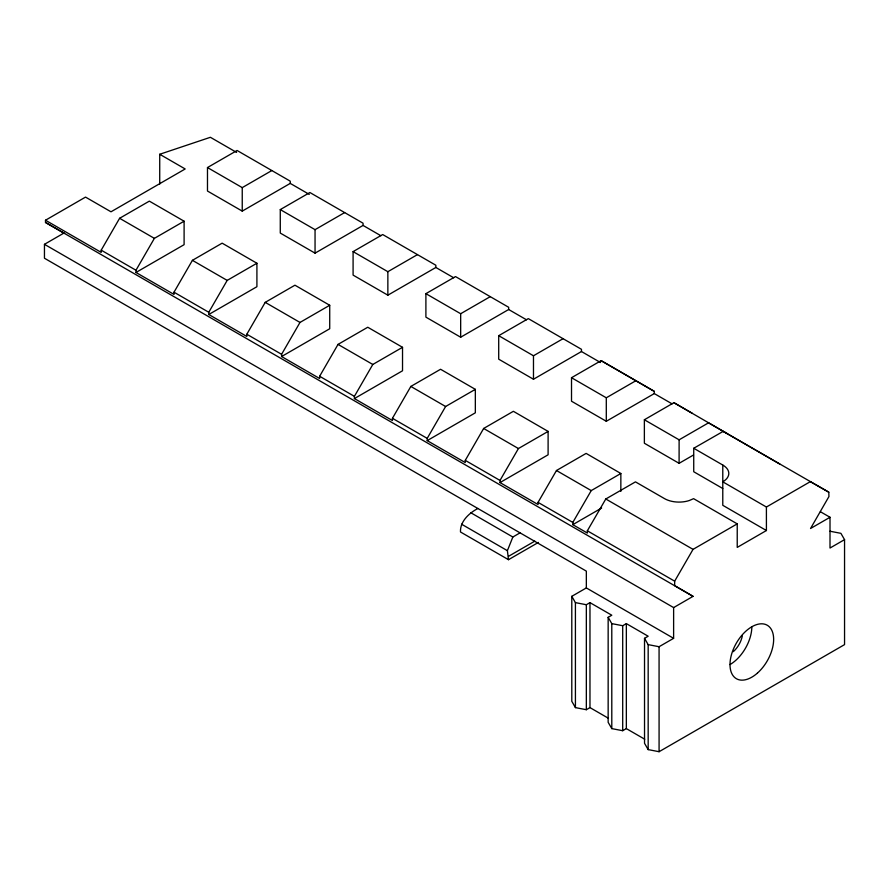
<?xml version="1.0" encoding="UTF-8"?>
<svg xmlns="http://www.w3.org/2000/svg" width="889" height="889" viewBox="0 0 889 889"><rect width="100%" height="100%" fill="white"/><g stroke="black" fill="none" stroke-linecap="round" stroke-linejoin="round"><path stroke-width="1.33" d="M64.541 233.463L63.897 233.085L44.461 244.319L44.45 258.232L586.34 571.127L586.34 587.929L673.618 638.324L659.071 646.725L648.17 644.625L644.525 638.324L648.159 636.224L626.345 623.622L622.7 625.723L611.788 623.622L608.154 617.322L611.799 615.221L589.974 602.631L586.34 604.731L575.416 602.62L571.794 596.33L586.34 587.929M159.72 184.09L159.731 154.275L210.393 137.295L236.607 152.43M184.101 221.205L184.101 244.675L135.973 272.467L135.973 270.245L154.375 238.363L184.101 221.205L149.341 201.136L119.604 218.294L101.202 250.165L101.202 252.387L45.495 220.228L45.495 222.45L63.897 233.085M256.91 263.244L256.91 286.714L208.782 314.495L208.782 312.272L227.184 280.402L256.91 263.244L222.139 243.164L192.413 260.333L174.011 292.203L174.011 294.426L135.973 272.467M402.528 347.31L402.528 370.78L354.4 398.572L354.4 396.35L372.802 364.468L402.528 347.31L367.757 327.241L338.031 344.399L319.629 376.269L319.629 378.503L281.591 356.533L281.591 354.311L299.993 322.44L329.719 305.271L329.719 328.752L281.591 356.533M475.337 389.349L475.337 412.818L427.209 440.611L427.209 438.377L445.611 406.506L475.337 389.349L440.566 369.268L410.84 386.437L392.438 418.308L392.438 420.53L354.4 398.572M620.844 491.406L620.855 473.493L586.129 453.401L556.47 470.514L538.056 502.374L538.056 504.541L500.007 482.571L500.007 480.438L518.42 448.545L548.113 431.409L513.375 411.307L483.649 428.465L465.269 460.369L465.247 462.569L427.209 440.611M548.113 431.409L548.102 454.801L500.007 482.571M654.293 393.583L654.282 391.349L601.108 360.645L571.516 377.714L571.516 401.217L606.298 421.275L654.293 393.583L672.117 403.873M606.298 421.275L606.298 397.794L571.516 377.714M692.309 413.329L673.918 402.684L644.369 419.764L644.369 443.244L679.096 463.313L693.476 455.024M722.779 488.517L693.731 471.737L693.731 448.267L722.779 465.036A20.58 11.879 0 0 1 722.779 481.827L766.407 507.03L766.418 530.522L737.225 547.402L737.237 523.865L693.042 549.369L674.662 581.173L674.662 585.629L693.053 596.352L673.629 607.587L673.618 638.324M679.096 463.313L679.118 439.822L708.544 422.831L779.853 464.102M722.779 465.036L722.779 505.308L766.418 530.522M829.993 531.233L840.894 533.333L844.55 539.634L830.004 548.035L830.015 517.276L820.391 511.72M844.55 539.634L844.55 644.614L659.082 751.705L648.17 749.605L644.536 743.304L644.525 638.324M477.949 508.475C469.292 512.886 459.902 521.476 460.491 531.989L508.497 559.692L538.401 542.423M508.497 559.692L507.397 550.669L512.853 537.012L520.121 532.811M208.782 314.495L246.82 336.464L246.82 334.242L265.222 302.36L294.948 285.202L329.719 305.271M737.237 523.865L693.598 498.662L689.253 500.54A20.503 11.768 0.1 0 1 664.55 498.64L635.457 481.871L605.787 498.996L587.34 530.8L587.362 533.056L572.816 524.654L572.816 522.421L591.241 490.595L620.855 473.493M45.495 220.228L85.533 197.102L110.992 211.804L185.179 168.966L159.731 154.275M290.247 183.401L242.241 211.115L207.481 191.035L207.481 167.554L237.074 150.474L290.247 181.167L290.247 183.401L309.261 194.38M207.481 167.554L242.241 187.623L271.845 170.544M363.056 225.428L315.05 253.143L280.279 233.074L280.279 209.593L309.883 192.513L363.056 223.206L363.056 225.428L380.881 235.729M280.279 209.593L315.05 229.662L344.654 212.582M435.854 267.467L387.86 295.181L353.089 275.112L353.089 251.62L382.692 234.54L435.854 265.244L435.854 267.467L453.69 277.768M353.089 251.62L387.86 271.701L417.463 254.621M508.664 309.505L460.669 337.22L425.898 317.14L425.898 293.659L455.501 276.579L508.664 307.283L508.664 309.505L526.499 319.796M425.898 293.659L460.669 313.728L490.261 296.648M581.473 351.533L533.478 379.247L498.707 359.178L498.707 335.686L528.31 318.618L581.473 349.31L581.473 351.533L600.497 362.523M498.707 335.686L533.478 355.767L563.07 338.687M606.298 397.794L635.879 380.725M508.497 556.336L534.811 541.145M572.816 524.654L601.631 508.019M766.407 507.03L810.335 481.649L828.792 492.184L828.937 496.562L810.546 528.499L830.015 517.276M571.794 596.33L571.794 701.31L575.427 707.611L586.34 709.711L589.974 707.611L608.354 718.223M608.154 617.322L608.154 722.312L611.799 728.613L622.7 730.702L626.345 728.613L644.725 739.215M693.731 448.267L723.168 431.376L828.792 492.184M654.282 391.349L601.108 360.645M644.369 419.764L679.118 439.822M119.604 218.294L154.375 238.363M192.413 260.333L227.184 280.402M265.222 302.36L299.993 322.44M338.031 344.399L372.802 364.468M410.84 386.437L445.611 406.506M483.649 428.465L518.42 448.545M556.47 470.514L591.241 490.595M605.787 498.996L693.042 549.369M101.202 250.165L135.973 270.245M174.011 292.203L208.782 312.272M246.82 334.242L281.591 354.311M319.629 376.269L354.4 396.35M392.438 418.308L427.209 438.377M465.269 460.369L500.007 480.438M538.056 502.374L572.816 522.421M587.34 530.8L674.662 581.173M45.495 222.45L693.053 596.352M44.461 244.319L673.629 607.587M470.681 512.664L512.853 537.012M461.58 524.21L507.397 550.669M673.918 402.684L726.946 433.454M659.071 646.725L659.082 751.705M648.17 644.625L648.17 749.605M626.345 623.622L626.345 728.613M622.7 625.723L622.7 730.702M611.788 623.622L611.799 728.613M589.974 602.631L589.974 707.611M586.34 604.731L586.34 709.711M575.416 602.62L575.427 707.611M533.478 355.767L533.478 379.247M460.669 313.728L460.669 337.22M387.86 271.701L387.86 295.181M315.05 229.662L315.05 253.143M242.241 187.623L242.241 211.115M742.293 636.08A18.002 10.39 -60 0 1 733.292 651.67M751.827 626.778A30.859 17.813 -60 0 1 730.002 664.572M757.472 673.051A30.859 17.813 -60 0 0 767.251 625.245A30.859 17.813 -60 0 0 730.747 657.616A30.859 17.813 -60 0 0 757.472 673.051"/></g></svg>
